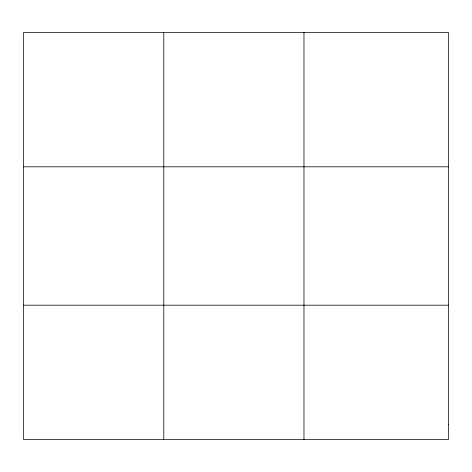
<?xml version="1.0" encoding="UTF-8"?>
<svg xmlns="http://www.w3.org/2000/svg" width="472" height="472" viewBox="0 0 472 472"><rect width="100%" height="100%" fill="white"/><g stroke="black" fill="none" stroke-linecap="round" stroke-linejoin="round"><path stroke-width="0.71" d="M163.784 439.521L163.784 32.479M303.968 439.521L303.968 32.479M23.6 166.805L448.4 166.805M23.6 305.195L448.4 305.195M448.4 424.593L448.4 439.521L23.6 439.521L23.6 32.479L448.4 32.479L448.4 424.593"/></g></svg>
